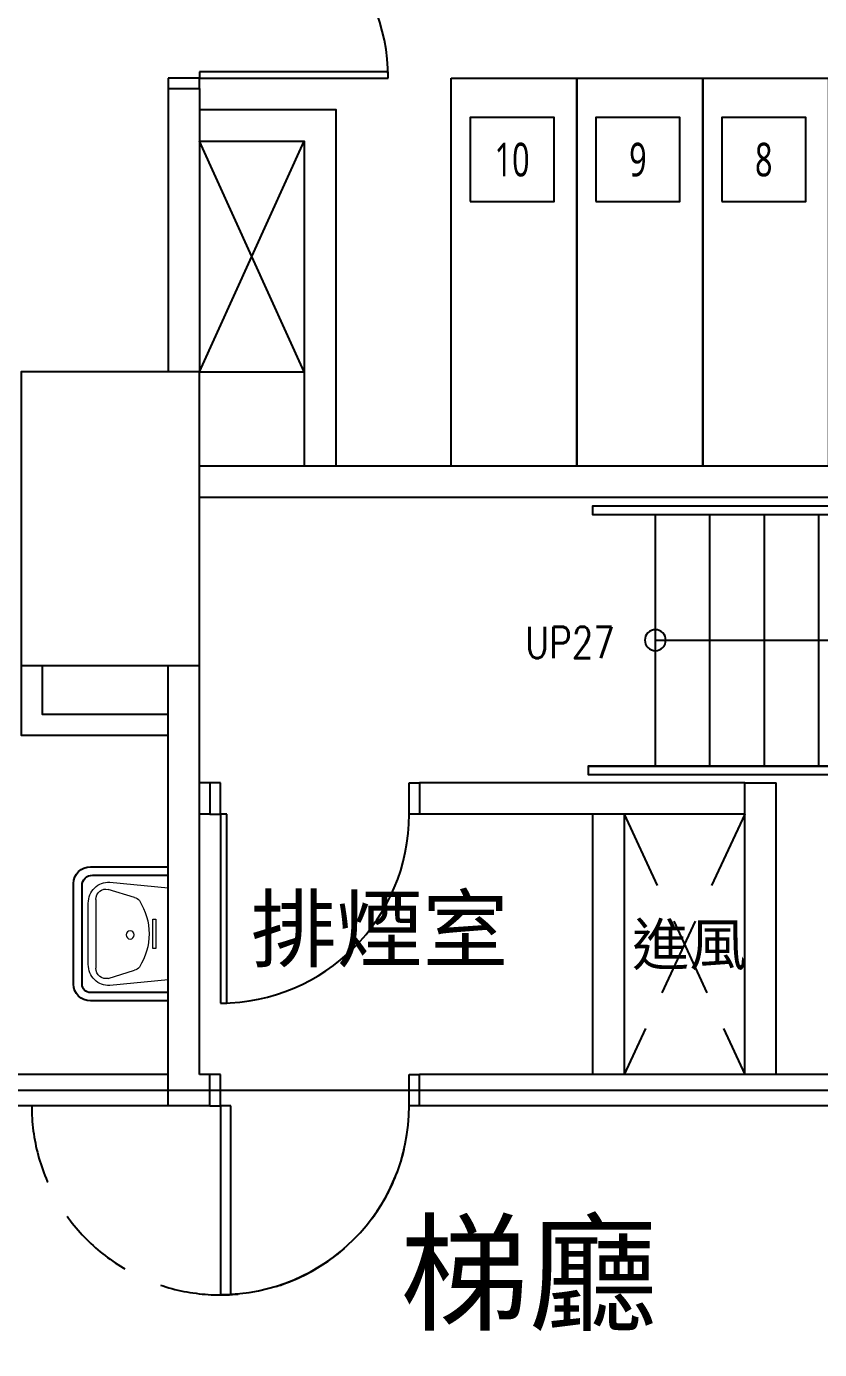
# Model space of a CAD drawing. Header units: millimetres. Extents: x -3377 to 119122, y -22007 to 15479.
# Drawn here: x 28868 to 29246, y 9708 to 10339 of the extents above; entities that cross this region are included whole.
import ezdxf
from ezdxf.enums import TextEntityAlignment as Align

# ---------------------------------------------------------------- set-up
doc = ezdxf.new("R2010")
doc.units = ezdxf.units.MM
doc.header["$LTSCALE"] = 150
doc.header["$MEASUREMENT"] = 0
doc.linetypes.add('HIDDEN', pattern=[0.375, 0.25, -0.125])
doc.layers.get('0').update_dxf_attribs({"plot": 0})
doc.layers.add('+暫時', color=7, linetype='Continuous', lineweight=15)
doc.layers.add('AREA', color=3, linetype='Continuous', plot=False)
doc.layers.add('S-ARCH', color=252, linetype='Continuous', plot=False)
for name, color, linetype in [('COL', 1, 'Continuous'), ('OPEN', 4, 'Continuous'), ('PARK', 4, 'Continuous'), ('PARK-BK', 6, 'Continuous'), ('STAIR', 4, 'Continuous'), ('TEXT', 2, 'Continuous'), ('TOIL', 6, 'Continuous'), ('WALL', 2, 'Continuous'), ('WALL2', 3, 'Continuous')]:
    doc.layers.add(name, color=color, linetype=linetype)
doc.styles.add('C1', font='', dxfattribs={"bigfont": 'japanese.shx'})
doc.styles.add('CHINA', font='romans.shx', dxfattribs={"width": 0.8, "bigfont": 'china.shx'})
doc.styles.add('HH', font='')
doc.styles.get('C1').set_extended_font_data('微軟正黑體')
doc.styles.get('HH').set_extended_font_data('Microsoft JhengHei')

# ---------------------------------------------------------------- blocks, each defined once
blk = doc.blocks.new('A$C704E4F0D')
at = {"layer": '+暫時', "color": 252}
for p, q in [((-525.94902, 444.374), (-538.52497, 448.22014)), ((-537.80673, 451.58076), (-510, 449.00001)), ((-510, 449.00001), (-510, 404.99999)), ((-544.36978, 443.35476), (-544.36978, 410.64524)), ((-548, 412.39258), (-548, 441.60742)), ((-517.21569, 420), (-517.21569, 434)), ((-517.21569, 434), (-515.75499, 434)), ((-515.75499, 434), (-515.75499, 420)), ((-515.75499, 420), (-517.21569, 420)), ((-538.52497, 405.77986), (-525.94902, 409.626)), ((-510, 404.99999), (-537.80673, 402.41924))]:
    blk.add_line(p, q, dxfattribs=at)
at = {"layer": '+暫時', "color": 252, "extrusion": (0, 0, -1)}
for centre, major_axis, start_param, end_param in [((-538.5, 441.60742), (0, 10), 4.71238898, 6.356225872), ((-539.61978, 443.35476), (0, 5), 4.71238898, 6.515761461), ((-526.93434, 439.99516), (0, 4.5), 0.232576154, 0.873779021), ((-545.99061, 427), (0, 28.37254), 0.976612997, 2.164979656), ((-528.05, 426.5), (0, 2), 3.141592653, 9.424777961), ((-538.5, 412.39258), (0, 10), 3.068552088, 4.71238898), ((-539.61978, 410.64524), (0, 5), 2.9090165, 4.71238898), ((-526.93434, 414.00484), (0, 4.5), 2.267813632, 2.9090165)]:
    blk.add_ellipse(centre, major_axis=major_axis, ratio=0.95, start_param=start_param, end_param=end_param, dxfattribs=at)
at = {"color": 252}
for p, q in [((-495.00044, 695), (-445.00044, 805)), ((-445.00044, 695), (-495.00044, 805))]:
    blk.add_line(p, q, dxfattribs=at)
at = {"color": 252, "linetype": 'HIDDEN'}
for p, q in [((-292.5, 484), (-292.5, 360)), ((-292.5, 484), (-235, 360)), ((-235, 484), (-292.5, 360))]:
    blk.add_line(p, q, dxfattribs=at)
at = {"color": 252}
blk.add_lwpolyline([(-495.00044, 695), (-445.00044, 695)], dxfattribs=at)
at = {"color": 252, "linetype": 'HIDDEN'}
blk.add_arc((-485, 344.83945), 90.00014, 179.89778963, 0.10221037, dxfattribs=at)
at = {"layer": 'AREA', "color": 252}
for points in [[(-1377.5, -767.5), (-1377.5, -775), (-1577.5, -775), (-1577.5, -90), (-1472.5, -90), (-1472.5, 557.5), (-757.5, 557.5), (-757.5, 352.5), (247.5, 352.5), (247.5, 127.5), (-757.5, 127.5), (-757.5, -262.5), (-502.5, -262.5), (-502.5, -760), (-502.5, -767.5)], [(-1377.5, -767.5), (-1377.5, -135), (-1472.5, -135), (-1472.5, 557.5), (-757.5, 557.5), (-757.5, 352.5), (247.5, 352.5), (247.5, 127.5), (-757.5, 127.5), (-757.5, -262.5), (-502.5, -262.5), (-502.5, -767.5)]]:
    blk.add_lwpolyline(points, close=True, dxfattribs=at)
at = {"layer": 'COL', "color": 252}
blk.add_lwpolyline([(-495, 695), (-580, 695), (-580, 555), (-495, 555)], close=True, dxfattribs=at)
at = {"layer": 'OPEN', "color": 252, "linetype": 'Continuous'}
for p, q in [((-495.00044, 835), (-510.00044, 835)), ((-510.00044, 835), (-510.00044, 830)), ((-405.00044, 838), (-495.00044, 838)), ((-495.00044, 838), (-495.00044, 835)), ((-495.00044, 830), (-495.00044, 835)), ((-495.00044, 835), (-405.00044, 835)), ((-405.00044, 835), (-405.00044, 838)), ((-485, 499), (-490, 499)), ((-485, 484), (-485, 499)), ((-395, 484), (-395, 499)), ((-395, 499), (-390, 499)), ((-490, 484), (-485, 484)), ((-485, 484), (-485, 394)), ((-482, 484), (-485, 484)), ((-482, 394), (-482, 484)), ((-390, 484), (-395, 484)), ((-485, 394), (-482, 394)), ((-485, 360), (-490, 360)), ((-485, 345), (-485, 360)), ((-395, 345), (-395, 360)), ((-395, 360), (-390, 360)), ((-490, 345), (-485, 345)), ((-485, 345), (-485, 255)), ((-480, 345), (-485, 345)), ((-480, 255), (-480, 345)), ((-390, 345), (-395, 345)), ((-485, 255), (-480, 255))]:
    blk.add_line(p, q, dxfattribs=at)
for centre, start, end in [((-495.00044, 835), 0, 90), ((-485, 484), 270, 0), ((-485, 345), 270, 0)]:
    blk.add_arc(centre, 90, start, end, dxfattribs=at)
at = {"layer": 'PARK', "color": 252, "linetype": 'Continuous'}
for points in [[(-365.90274, 776.19456), (-325.90274, 776.19456), (-325.90274, 816.19456), (-365.90274, 816.19456)], [(-305.90274, 776.19456), (-265.90274, 776.19456), (-265.90274, 816.19456), (-305.90274, 816.19456)], [(-245.90274, 776.19456), (-205.90274, 776.19456), (-205.90274, 816.19456), (-245.90274, 816.19456)]]:
    blk.add_lwpolyline(points, close=True, dxfattribs=at)
at = {"layer": 'PARK-BK', "color": 252}
for points in [[(-375, 835), (-315, 835), (-315, 650), (-375, 650), (-375, 835)], [(-315, 835), (-255, 835), (-255, 650), (-315, 650), (-315, 835)], [(-255, 835), (-195, 835), (-195, 650), (-255, 650), (-255, 835)]]:
    blk.add_lwpolyline(points, dxfattribs=at)
at = {"layer": 'STAIR', "color": 252}
for p, q in [((-277.59136, 507), (-277.59136, 627)), ((-251.59136, 507), (-251.59136, 627)), ((-225.59136, 507), (-225.59136, 627)), ((-199.59136, 507), (-199.59136, 627))]:
    blk.add_line(p, q, dxfattribs=at)
for points in [[(79.95931, 631), (-307.59136, 631), (-307.59136, 627), (78.40193, 627)], [(-277.59136, 567), (34.40864, 567)], [(-309.59136, 507), (31.68057, 507)], [(31.68057, 507), (-309.59136, 507), (-309.59136, 503), (30.12319, 503)]]:
    blk.add_lwpolyline(points, dxfattribs=at)
at = {"layer": 'TEXT', "color": 252, "extrusion": (0, 0, -1)}
blk.add_ellipse((-277.59136, 567), major_axis=(-3.53671, 3.53671), ratio=1, start_param=0.7853981633975023, end_param=7.068583470577089, dxfattribs=at)
at = {"layer": 'TOIL', "color": 252}
for points in [[(-510, 395), (-547, 395, -0.414213562), (-555, 403), (-555, 451, -0.414213562), (-547, 459), (-510, 459)], [(-510, 399), (-547, 399, -0.414213562), (-551, 403), (-551, 450, -0.414213562), (-546, 455), (-510, 455)]]:
    blk.add_lwpolyline(points, format="xyb", dxfattribs=at)
at = {"layer": 'WALL', "color": 252}
for p, q in [((-510.00044, 830), (-495.00044, 830)), ((-510.00044, 830), (-510.00044, 695)), ((-495.00044, 830), (-495.00044, 695)), ((-370, 650), (-495, 650)), ((240, 650), (-370, 650)), ((240, 635), (-495, 635)), ((-510, 345), (-510, 555)), ((-495, 360), (-495, 555)), ((-490, 499), (-495, 499)), ((-490, 499), (-490, 484)), ((-235, 499), (-390, 499)), ((-390, 499), (-390, 484)), ((-235, 360), (-235, 499)), ((-235, 499), (-220, 499)), ((-220, 360), (-220, 499)), ((-490, 484), (-495, 484)), ((-235, 484), (-390, 484)), ((-307.5, 484), (-307.5, 360)), ((-292.5, 484), (-292.5, 360)), ((-490, 360), (-495, 360)), ((-490, 345), (-490, 360)), ((240, 360), (-390, 360)), ((-390, 345), (-390, 360)), ((-490, 345), (-510, 345)), ((255, 345), (-390, 345))]:
    blk.add_line(p, q, dxfattribs=at)
for points in [[(-495.00044, 820), (-430.00044, 820), (-430.00044, 650)], [(-495.00044, 805), (-445.00044, 805), (-445.00044, 650)], [(-510, 360), (-750, 360)], [(-510, 345), (-765, 345)]]:
    blk.add_lwpolyline(points, dxfattribs=at)
at = {"layer": 'WALL2', "color": 252}
for points in [[(-580, 555), (-580, 521.76641), (-510, 521.76641)], [(-570, 555), (-570, 531.76641), (-510, 531.76641)]]:
    blk.add_lwpolyline(points, dxfattribs=at)
at = {"layer": 'PARK', "color": 252, "style": 'C1', "width": 0.7}
for s, p in [('10', (-345.90274, 796.19456)), ('9', (-285.90274, 796.19456)), ('8', (-225.90274, 796.19456))]:
    blk.add_text(s, height=16, dxfattribs=at).set_placement(p, align=Align.MIDDLE)
at = {"layer": 'TEXT', "color": 252, "style": 'CHINA', "width": 0.8}
blk.add_text('UP27', height=15, dxfattribs=at).set_placement((-339.59895, 558.39247))
at = {"layer": 'TEXT', "color": 252, "style": 'HH'}
blk.add_text('排煙室', height=30, dxfattribs=at).set_placement((-409.09061, 414.34167), align=Align.CENTER)
for s, height, p in [('進風', 20, (-288.69197, 411.95644)), ('梯廳', 45, (-399.27739, 242.62187))]:
    blk.add_text(s, height=height, dxfattribs=at).set_placement(p)
blk = doc.blocks.new('2021-1102')
blk.add_blockref('A$C704E4F0D', (17334.93, -6040.97))

msp = doc.modelspace()

# ---------------------------------------------------------------- block references
at = {"layer": 'S-ARCH'}
msp.add_blockref('2021-1102', (12110.4, 15520.27), dxfattribs=at)

doc.saveas('drawing.dxf')
